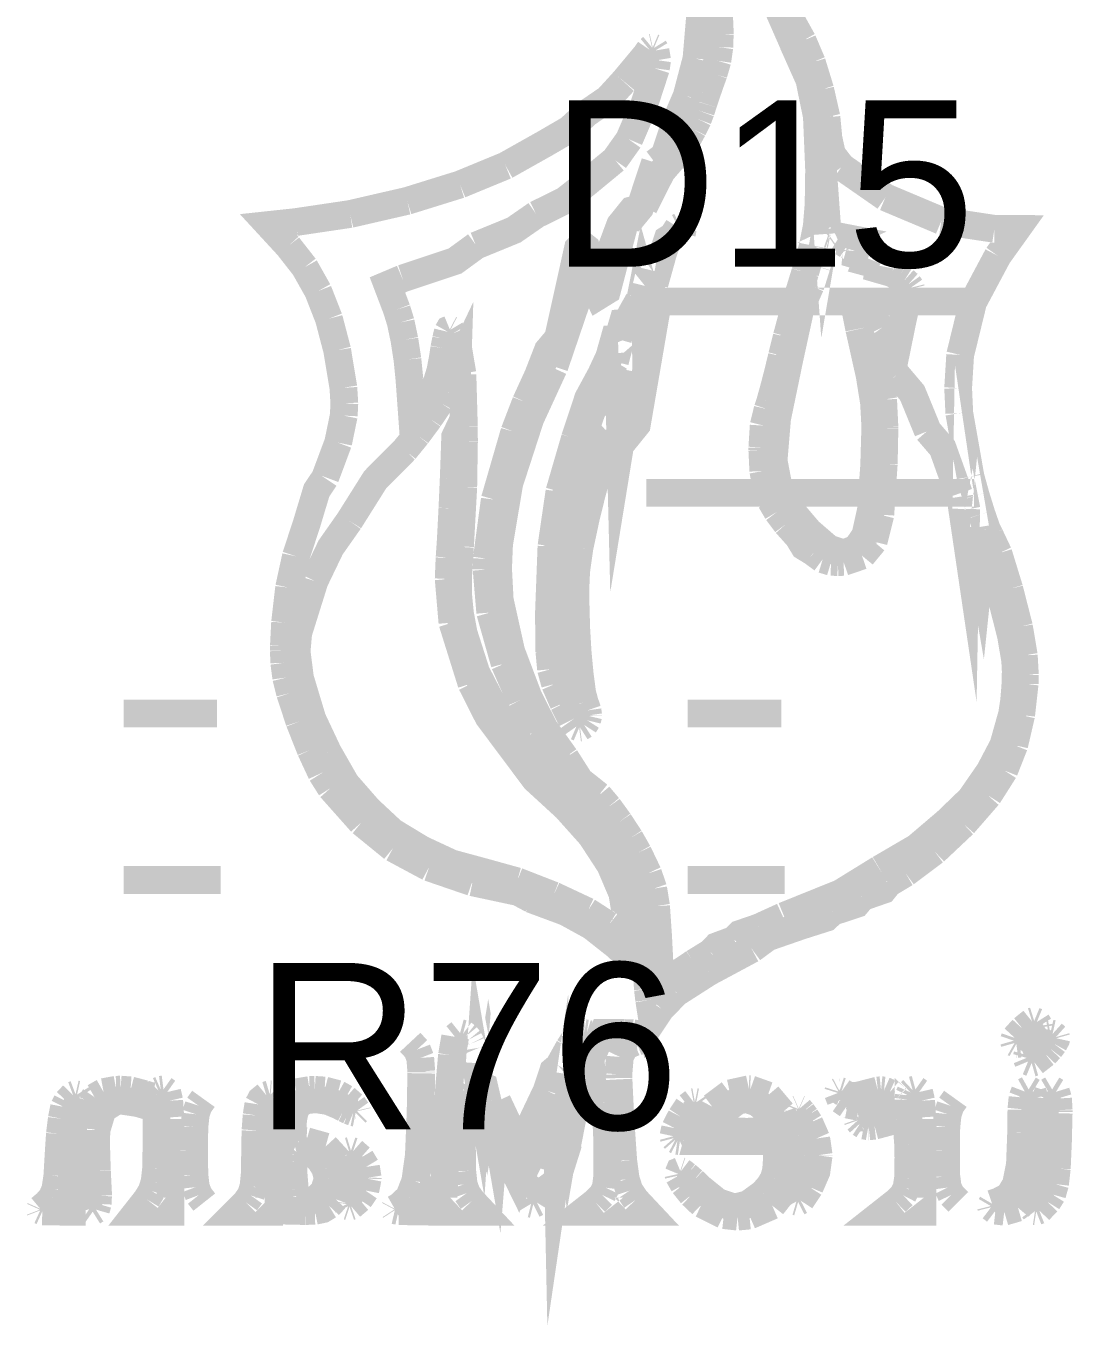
# Model space of a CAD drawing. Header units: centimetres. Extents: x -10.5 to 9.6, y -5.5 to 6.
# Drawn here: x -9.664 to -8.901, y 3.42 to 4.372 of the extents above; entities that cross this region are included whole.
import ezdxf

# ---------------------------------------------------------------- set-up
doc = ezdxf.new("R2010")
doc.units = ezdxf.units.CM
doc.layers.get('0').update_dxf_attribs({"linetype": 'CONTINUOUS'})

msp = doc.modelspace()

# ---------------------------------------------------------------- linework, layer by layer
at = {"const_width": 0.02032}
for points in [[(-9.102307, 4.35879), (-9.1154, 4.388587), (-9.128789, 4.402864)], [(-9.15623, 4.368422), (-9.157069, 4.38803)], [(-9.170581, 4.379275), (-9.173254, 4.347766)], [(-9.170551, 4.383694), (-9.170582, 4.379267)], [(-9.095514, 4.360862), (-9.107573, 4.382482)], [(-9.156194, 4.365375), (-9.156238, 4.368718)], [(-9.156194, 4.365375), (-9.156521, 4.356244)], [(-9.09055, 4.332241), (-9.102721, 4.359514)], [(-9.088702, 4.344865), (-9.095475, 4.360784)], [(-9.210455, 4.350315), (-9.226425, 4.331181)], [(-9.210425, 4.350362), (-9.207683, 4.354307)], [(-9.207653, 4.354347), (-9.205801, 4.355872)], [(-9.205802, 4.355872), (-9.205277, 4.355992)], [(-9.20441, 4.355626), (-9.205277, 4.355992)], [(-9.203286, 4.353784), (-9.204409, 4.355624)], [(-9.20212, 4.34667), (-9.203284, 4.353779)], [(-9.156523, 4.356207), (-9.157938, 4.346265)], [(-9.203006, 4.340445), (-9.211459, 4.314505)], [(-9.20212, 4.34667), (-9.202952, 4.340639)], [(-9.173263, 4.347716), (-9.180437, 4.32037)], [(-9.157939, 4.346263), (-9.160731, 4.336683)], [(-9.082586, 4.324917), (-9.088725, 4.344933)], [(-9.226608, 4.33101), (-9.238072, 4.318433), (-9.25347, 4.307906)], [(-9.165959, 4.321919), (-9.163079, 4.330212)], [(-9.163119, 4.330099), (-9.160661, 4.33687)], [(-9.085077, 4.305574), (-9.090555, 4.33226)], [(-9.180432, 4.320386), (-9.188661, 4.301278)], [(-9.168207, 4.315199), (-9.165952, 4.321938)], [(-9.078071, 4.304966), (-9.082585, 4.324912)], [(-9.211465, 4.314487), (-9.222511, 4.288652)], [(-9.170064, 4.309316), (-9.168265, 4.315022)], [(-9.253463, 4.307912), (-9.266411, 4.296012), (-9.284678, 4.285399)], [(-9.188435, 4.301738), (-9.196657, 4.276824), (-9.203698, 4.271587)], [(-9.172223, 4.303556), (-9.175808, 4.296205)], [(-9.170093, 4.309218), (-9.172223, 4.303552)], [(-9.083436, 4.266509), (-9.085069, 4.305472)], [(-9.080987, 4.208783), (-9.077777, 4.227654), (-9.077186, 4.219517)], [(-9.076602, 4.289713), (-9.078043, 4.304815)], [(-9.175807, 4.296205), (-9.180164, 4.288409)], [(-9.284602, 4.285449), (-9.313049, 4.269452)], [(-9.222575, 4.288523), (-9.233161, 4.273627)], [(-9.180145, 4.288441), (-9.18445, 4.281747)], [(-9.076603, 4.28965), (-9.073988, 4.27777), (-9.066903, 4.268562)], [(-9.233035, 4.273755), (-9.256004, 4.254821)], [(-9.211823, 4.239223), (-9.19875, 4.265147), (-9.184722, 4.281356)], [(-9.313134, 4.269412), (-9.346496, 4.255661)], [(-9.203655, 4.271669), (-9.214598, 4.23849), (-9.219552, 4.232476), (-9.224201, 4.23343)], [(-9.083437, 4.266509), (-9.083816, 4.240974)], [(-9.06698, 4.268629), (-9.034818, 4.246276)], [(-9.346485, 4.255665), (-9.38514, 4.243662)], [(-9.255875, 4.254906), (-9.269659, 4.243943), (-9.290564, 4.233649)], [(-9.034835, 4.246285), (-8.993848, 4.229056)], [(-9.385122, 4.243667), (-9.426949, 4.234049)], [(-9.246912, 4.178461), (-9.229171, 4.226075), (-9.220575, 4.236739), (-9.212081, 4.23879)], [(-9.08381, 4.241165), (-9.085128, 4.225126)], [(-9.472314, 4.210528), (-9.486581, 4.226006), (-9.466598, 4.228151)], [(-9.426884, 4.234061), (-9.466837, 4.228126)], [(-9.290513, 4.233677), (-9.306944, 4.222276), (-9.334764, 4.210886)], [(-9.224324, 4.23321), (-9.238831, 4.177978), (-9.245115, 4.174092), (-9.25081, 4.185916)], [(-9.085129, 4.22512), (-9.088054, 4.210415)], [(-8.993872, 4.229063), (-8.955035, 4.22319)], [(-9.198652, 4.202663), (-9.194406, 4.215561), (-9.190753, 4.217901)], [(-9.191008, 4.217423), (-9.18668, 4.224242)], [(-9.186676, 4.22425), (-9.185024, 4.225079)], [(-9.184561, 4.225026), (-9.185024, 4.225079)], [(-9.183268, 4.2234), (-9.184561, 4.225025)], [(-9.183268, 4.2234), (-9.183963, 4.219376)], [(-9.069883, 4.215632), (-9.066603, 4.217168), (-9.075176, 4.218825)], [(-9.077442, 4.218802), (-9.076657, 4.219355)], [(-9.076551, 4.219348), (-9.076657, 4.219355)], [(-9.075363, 4.218937), (-9.076551, 4.219348)], [(-8.955015, 4.22319), (-8.938474, 4.223106), (-8.952557, 4.203439)], [(-9.460226, 4.195102), (-9.47236, 4.210577)], [(-9.334551, 4.210986), (-9.350134, 4.199629), (-9.388564, 4.186825)], [(-9.274517, 4.143723), (-9.260087, 4.20869), (-9.257017, 4.211691), (-9.254152, 4.209416), (-9.249014, 4.189077)], [(-9.217112, 4.157948), (-9.212417, 4.181721), (-9.209697, 4.171952)], [(-9.088109, 4.210206), (-9.093589, 4.191404)], [(-9.085323, 4.195885), (-9.081144, 4.208339)], [(-9.062793, 4.211229), (-9.069752, 4.215553)], [(-9.055054, 4.206253), (-9.054199, 4.208832), (-9.062655, 4.211143)], [(-9.05575, 4.206706), (-9.056049, 4.203964), (-9.0476, 4.201474)], [(-9.198309, 4.203344), (-9.201483, 4.191995), (-9.203907, 4.192427)], [(-9.047684, 4.201527), (-9.048771, 4.198788), (-9.03907, 4.196154)], [(-8.970635, 4.169516), (-8.952566, 4.203427)], [(-9.450404, 4.17764), (-9.460219, 4.195094)], [(-9.203994, 4.192262), (-9.207448, 4.177836), (-9.209874, 4.181155)], [(-9.097927, 4.17727), (-9.093674, 4.19114)], [(-9.08985, 4.181389), (-9.085267, 4.196057)], [(-9.039012, 4.196118), (-9.039539, 4.193445), (-9.030092, 4.190716)], [(-9.030464, 4.190939), (-9.024968, 4.187798)], [(-9.021054, 4.185313), (-9.025091, 4.187865)], [(-9.442502, 4.157422), (-9.450406, 4.177643)], [(-9.388693, 4.186772), (-9.399619, 4.182158), (-9.392763, 4.164115)], [(-9.277365, 4.122375), (-9.261331, 4.169437), (-9.253957, 4.178632), (-9.24695, 4.178393)], [(-9.209867, 4.181169), (-9.213104, 4.167765), (-9.215507, 4.170782)], [(-9.105968, 4.124219), (-9.097067, 4.164972), (-9.089771, 4.181651)], [(-9.102913, 4.159818), (-9.097853, 4.177523)], [(-9.017991, 4.182594), (-9.021047, 4.185308)], [(-9.016243, 4.180118), (-9.017989, 4.182593)], [(-9.01736, 4.175993), (-9.016309, 4.178352)], [(-9.016041, 4.179293), (-9.016307, 4.178355)], [(-9.016041, 4.179293), (-9.016246, 4.180123)], [(-9.215546, 4.170711), (-9.220315, 4.162281)], [(-9.201415, 4.170315), (-9.216956, 4.079801), (-9.218877, 4.077424), (-9.220013, 4.083148), (-9.219927, 4.118895)], [(-9.207795, 4.169686), (-9.210447, 4.160648)], [(-9.210355, 4.170718), (-9.209103, 4.171469)], [(-9.21, 4.17), (-8.97, 4.17)], [(-9.207735, 4.170101), (-9.209103, 4.171469)], [(-9.207735, 4.170101), (-9.207777, 4.169763)], [(-9.020863, 4.162598), (-9.01908, 4.169803)], [(-9.019081, 4.169801), (-9.017329, 4.176097)], [(-8.980095, 4.130862), (-8.970639, 4.169503)], [(-9.389876, 4.154733), (-9.39276, 4.164108)], [(-9.350199, 4.064753), (-9.34839, 4.121553), (-9.356597, 4.104341)], [(-9.216212, 4.144515), (-9.228925, 4.06633), (-9.229968, 4.108772)], [(-9.224799, 4.154138), (-9.220086, 4.162676)], [(-9.210485, 4.160537), (-9.216124, 4.144744)], [(-9.107079, 4.144379), (-9.102911, 4.159827)], [(-9.056905, 4.164562), (-9.054715, 4.166752)], [(-9.056905, 4.164562), (-9.056876, 4.164208)], [(-9.056854, 4.164067), (-9.054074, 4.150095)], [(-9.054684, 4.166752), (-9.054715, 4.166752)], [(-9.050187, 4.164557), (-9.054687, 4.166751)], [(-9.039006, 4.150148), (-9.043905, 4.159864), (-9.050069, 4.16441)], [(-9.022689, 4.154188), (-9.020851, 4.162655)], [(-9.436433, 4.134291), (-9.442497, 4.157408)], [(-9.387189, 4.141933), (-9.38987, 4.154711)], [(-9.355402, 4.147805), (-9.354473, 4.149438), (-9.353977, 4.149643)], [(-9.353402, 4.149343), (-9.353977, 4.149643)], [(-9.351709, 4.14651), (-9.353401, 4.149343)], [(-9.232977, 4.126015), (-9.228184, 4.144531), (-9.226369, 4.146108), (-9.224929, 4.142591)], [(-9.230765, 4.142476), (-9.227385, 4.154101), (-9.224733, 4.154265)], [(-9.224753, 4.142948), (-9.220594, 4.155748), (-9.217067, 4.158033)], [(-9.046367, 4.115626), (-9.054028, 4.149897)], [(-9.038785, 4.149851), (-9.026836, 4.133856), (-9.022655, 4.154352)], [(-9.384962, 4.12754), (-9.387192, 4.141946)], [(-9.357993, 4.135715), (-9.356698, 4.142342)], [(-9.356697, 4.142345), (-9.355402, 4.147802)], [(-9.349818, 4.142146), (-9.351713, 4.146517)], [(-9.347953, 4.136508), (-9.349824, 4.142167)], [(-9.289287, 4.115846), (-9.282132, 4.134231), (-9.275304, 4.142311)], [(-9.237128, 4.129487), (-9.233477, 4.142406), (-9.230753, 4.142499)], [(-9.110567, 4.130305), (-9.107191, 4.14395)], [(-9.044578, 4.138783), (-9.042906, 4.140455)], [(-9.041543, 4.139752), (-9.042906, 4.140455)], [(-9.026336, 4.116152), (-9.041571, 4.139791)], [(-9.431888, 4.106822), (-9.43644, 4.134318)], [(-9.359169, 4.128021), (-9.357986, 4.135753)], [(-9.344714, 4.117254), (-9.347954, 4.136511)], [(-9.044578, 4.138783), (-9.044517, 4.138336)], [(-9.039345, 4.116869), (-9.044527, 4.138371)], [(-8.98158, 4.106594), (-8.980097, 4.130847)], [(-9.383504, 4.112941), (-9.384961, 4.127536)], [(-9.359149, 4.12817), (-9.36089, 4.119127)], [(-9.294978, 4.084242), (-9.277944, 4.121276)], [(-9.254403, 4.076864), (-9.24354, 4.107937), (-9.233009, 4.125951)], [(-9.24311, 4.116633), (-9.237153, 4.129436)], [(-9.114211, 4.084258), (-9.105813, 4.124812)], [(-9.110691, 4.129775), (-9.113401, 4.118531)], [(-9.38352, 4.113158), (-9.381134, 4.080244), (-9.371449, 4.094569)], [(-9.36089, 4.119128), (-9.363629, 4.110225)], [(-9.343614, 4.078392), (-9.344675, 4.116377)], [(-9.298272, 4.096245), (-9.289171, 4.116076)], [(-9.26231, 4.069707), (-9.252587, 4.099105), (-9.243139, 4.116566)], [(-9.219902, 4.118964), (-9.231944, 4.05447), (-9.233652, 4.051832), (-9.23484, 4.054586), (-9.235654, 4.076268)], [(-9.113409, 4.118499), (-9.11665, 4.106011)], [(-9.0432, 4.095819), (-9.046387, 4.115719)], [(-9.036536, 4.098178), (-9.039349, 4.116886)], [(-9.003765, 4.075174), (-9.015176, 4.102991), (-9.026379, 4.116223)], [(-8.979951, 4.027084), (-8.976001, 4.000297), (-8.975681, 4.018093)], [(-9.431197, 4.09539), (-9.431885, 4.106803)], [(-9.367227, 4.101829), (-9.371474, 4.094533)], [(-9.36363, 4.110223), (-9.367229, 4.101824)], [(-9.356601, 4.104332), (-9.361225, 4.096009)], [(-9.237423, 4.088523), (-9.229658, 4.109573)], [(-9.116636, 4.10606), (-9.119197, 4.096859)], [(-8.98158, 4.106594), (-8.980729, 4.088212)], [(-9.431197, 4.09539), (-9.431619, 4.08645)], [(-9.361149, 4.096126), (-9.368975, 4.08448)], [(-9.306643, 4.074494), (-9.298265, 4.096261)], [(-9.245689, 4.064102), (-9.240641, 4.086466), (-9.238808, 4.090018), (-9.237439, 4.088475)], [(-9.119265, 4.096624), (-9.121103, 4.091097)], [(-9.042291, 4.079009), (-9.043203, 4.095844)], [(-9.035544, 4.077916), (-9.036535, 4.098178)], [(-9.431618, 4.08645), (-9.435702, 4.066645)], [(-9.368985, 4.084466), (-9.377924, 4.072364)], [(-9.310399, 4.036785), (-9.294983, 4.084229)], [(-9.124011, 4.079187), (-9.121116, 4.091064)], [(-9.116729, 4.053994), (-9.114216, 4.084231)], [(-8.980736, 4.088286), (-8.972525, 4.041716)], [(-9.343555, 4.067302), (-9.343613, 4.078381)], [(-9.321004, 4.024895), (-9.306634, 4.074517)], [(-9.267415, 4.036249), (-9.254463, 4.076712)], [(-9.240432, 4.062473), (-9.23645, 4.074139)], [(-9.125032, 4.06302), (-9.124019, 4.079119)], [(-9.042301, 4.077177), (-9.043093, 4.049684)], [(-9.042291, 4.079009), (-9.0423, 4.077377)], [(-9.035544, 4.07706), (-9.036068, 4.050967)], [(-9.035544, 4.07706), (-9.035545, 4.078195)], [(-8.981009, 4.029324), (-8.992992, 4.062747), (-9.003888, 4.075413)], [(-9.435725, 4.066575), (-9.44514, 4.041392)], [(-9.377912, 4.072381), (-9.386972, 4.061253)], [(-9.35016, 4.065993), (-9.351073, 4.040474)], [(-9.343555, 4.067302), (-9.344077, 4.034069)], [(-9.273654, 4.030749), (-9.262253, 4.069864)], [(-9.253239, 4.040158), (-9.248588, 4.061988), (-9.24569, 4.0641)], [(-9.427522, 4.009423), (-9.408587, 4.039487), (-9.386792, 4.061461)], [(-9.24507, 4.046934), (-9.240558, 4.062068)], [(-9.12504, 4.061339), (-9.125031, 4.063024)], [(-9.12504, 4.061339), (-9.124299, 4.045917)], [(-9.116732, 4.053296), (-9.116728, 4.05397)], [(-9.250015, 4.028917), (-9.245056, 4.046981)], [(-9.1243, 4.045917), (-9.121694, 4.031645)], [(-9.116732, 4.053296), (-9.112857, 4.032981)], [(-9.043094, 4.049672), (-9.045512, 4.016749)], [(-9.036068, 4.050973), (-9.038591, 4.01397)], [(-8.969055, 4.00432), (-8.965214, 3.982099), (-8.963981, 3.99394)], [(-9.458592, 4.008052), (-9.451476, 4.031663), (-9.445417, 4.040743)], [(-9.351075, 4.040432), (-9.352029, 4.018594)], [(-9.317843, 3.992481), (-9.310372, 4.03689)], [(-9.274239, 3.996345), (-9.267423, 4.036219)], [(-9.258992, 4.019773), (-9.253297, 4.039967)], [(-8.975458, 4.017623), (-8.97097, 3.994581), (-8.969069, 4.004348)], [(-8.972541, 4.041779), (-8.968708, 4.027956)], [(-9.344078, 4.033993), (-9.346458, 3.990753)], [(-9.279493, 3.990717), (-9.273653, 4.030749)], [(-9.254179, 4.012091), (-9.250023, 4.028885)], [(-9.21, 4.03), (-8.97, 4.03)], [(-9.121693, 4.031641), (-9.118847, 4.024267)], [(-9.112853, 4.032971), (-9.104344, 4.017494)], [(-8.968685, 4.02788), (-8.964485, 4.014394)], [(-9.352037, 4.018437), (-9.35329, 3.99411)], [(-9.326802, 3.981718), (-9.321001, 4.024909)], [(-9.265358, 3.993969), (-9.259047, 4.019563)], [(-9.118847, 4.024268), (-9.114024, 4.016064)], [(-9.11402, 4.016056), (-9.107452, 4.007293)], [(-9.104342, 4.017491), (-9.090826, 4.001637), (-9.076357, 3.989148)], [(-9.045474, 4.017123), (-9.04951, 3.99892)], [(-9.466628, 3.983497), (-9.458491, 4.008318)], [(-9.453007, 3.965461), (-9.441234, 3.989922), (-9.42753, 4.009411)], [(-9.258964, 3.98968), (-9.25418, 4.012088)], [(-9.107475, 4.007321), (-9.098923, 3.997773)], [(-9.038602, 4.013856), (-9.043474, 3.99424)], [(-8.964486, 4.014398), (-8.96072, 4.003555)], [(-9.098775, 3.997618), (-9.094494, 3.990592), (-9.087512, 3.986316)], [(-9.049526, 3.998877), (-9.056034, 3.989192)], [(-8.960732, 4.003584), (-8.958273, 3.998589)], [(-8.95207, 3.985475), (-8.958312, 3.99865)], [(-9.353209, 3.995556), (-9.354111, 3.982491)], [(-9.347779, 3.969591), (-9.34649, 3.990367)], [(-9.318579, 3.974494), (-9.317839, 3.992518)], [(-9.281347, 3.941298), (-9.27949, 3.99076)], [(-9.276432, 3.950618), (-9.274232, 3.996424)], [(-9.268208, 3.977392), (-9.265475, 3.993464)], [(-9.26136, 3.972745), (-9.259026, 3.989353)], [(-9.076312, 3.989115), (-9.065581, 3.985576)], [(-9.056031, 3.989193), (-9.065581, 3.985575)], [(-9.043469, 3.994254), (-9.052014, 3.983907)], [(-8.96464, 3.99528), (-8.962628, 3.991415)], [(-8.957341, 3.978898), (-8.962572, 3.991313)], [(-9.471654, 3.960457), (-9.466642, 3.983442)], [(-9.354764, 3.96686), (-9.354133, 3.982231)], [(-9.326968, 3.973799), (-9.326802, 3.981713)], [(-9.08725, 3.986064), (-9.080791, 3.981284)], [(-9.080791, 3.981283), (-9.074615, 3.979407)], [(-9.074649, 3.97941), (-9.069666, 3.979197)], [(-9.065495, 3.979346), (-9.069666, 3.979197)], [(-9.052016, 3.983905), (-9.06548, 3.979347)], [(-8.949777, 3.952599), (-8.957393, 3.97907)], [(-8.944092, 3.959448), (-8.952118, 3.985618)], [(-9.347947, 3.962063), (-9.347774, 3.969687)], [(-9.326968, 3.973799), (-9.324322, 3.942283)], [(-9.318579, 3.974494), (-9.317374, 3.951501)], [(-9.268917, 3.964277), (-9.268206, 3.977396)], [(-9.262018, 3.957704), (-9.261362, 3.97274)], [(-9.474604, 3.934931), (-9.471644, 3.960515)], [(-9.464963, 3.927331), (-9.453029, 3.965413)], [(-9.354764, 3.96686), (-9.352027, 3.93493)], [(-9.347947, 3.962063), (-9.347787, 3.954732)], [(-9.268917, 3.964277), (-9.26889, 3.961733)], [(-9.268881, 3.961266), (-9.267936, 3.936665)], [(-8.936986, 3.931673), (-8.94409, 3.959439)], [(-9.347788, 3.954764), (-9.34651, 3.941612)], [(-9.317376, 3.951517), (-9.308999, 3.913884)], [(-9.276432, 3.950618), (-9.276431, 3.949784)], [(-9.276432, 3.949887), (-9.275235, 3.927786)], [(-9.262018, 3.957704), (-9.262009, 3.955897)], [(-9.262012, 3.956262), (-9.261354, 3.931121)], [(-8.942881, 3.925345), (-8.949764, 3.952548)], [(-9.3465, 3.941547), (-9.343774, 3.926977)], [(-9.324323, 3.942289), (-9.313768, 3.90499)], [(-9.281347, 3.941717), (-9.281027, 3.913553)], [(-9.475465, 3.917946), (-9.474604, 3.934944)], [(-9.352026, 3.934927), (-9.33805, 3.890332)], [(-9.267937, 3.936674), (-9.266882, 3.920985)], [(-9.261345, 3.930909), (-9.260321, 3.913425)], [(-8.933475, 3.910864), (-8.937019, 3.931817)], [(-9.46616, 3.913774), (-9.46496, 3.92735)], [(-9.343767, 3.926948), (-9.334661, 3.898501)], [(-9.275235, 3.927804), (-9.271711, 3.904362)], [(-9.266882, 3.921001), (-9.265499, 3.905951)], [(-8.939804, 3.907247), (-8.942823, 3.925097)], [(-9.475518, 3.914329), (-9.475463, 3.918003)], [(-9.475518, 3.914329), (-9.475201, 3.905473)], [(-9.46616, 3.913774), (-9.46366, 3.89426)], [(-9.308884, 3.913554), (-9.296412, 3.880632)], [(-9.28104, 3.914133), (-9.279803, 3.900791)], [(-9.260318, 3.913386), (-9.258781, 3.89712)], [(-9.475203, 3.905499), (-9.473758, 3.894668)], [(-9.313743, 3.904929), (-9.302053, 3.878361)], [(-9.27172, 3.904407), (-9.266882, 3.883197)], [(-9.265499, 3.90594), (-9.263965, 3.892884)], [(-8.939382, 3.899146), (-8.93981, 3.907305)], [(-8.932702, 3.896825), (-8.933475, 3.91087)], [(-9.473753, 3.894646), (-9.470953, 3.88329)], [(-9.46366, 3.894258), (-9.454661, 3.864369), (-9.443281, 3.840184)], [(-9.334663, 3.898504), (-9.320397, 3.870923)], [(-9.279806, 3.900813), (-9.276879, 3.890074)], [(-9.26396, 3.892848), (-9.262605, 3.886303)], [(-9.258779, 3.897106), (-9.256965, 3.883325)], [(-8.939382, 3.899104), (-8.939702, 3.888319)], [(-8.939382, 3.89901), (-8.939382, 3.899146)], [(-8.932702, 3.896825), (-8.932877, 3.890126)], [(-9.470973, 3.883355), (-9.464127, 3.862595)], [(-9.338055, 3.890341), (-9.325686, 3.865905), (-9.310807, 3.84605)], [(-9.27685, 3.889999), (-9.270719, 3.875932)], [(-9.266936, 3.883399), (-9.262183, 3.876977)], [(-9.261575, 3.88216), (-9.262603, 3.886298)], [(-9.256948, 3.883212), (-9.255148, 3.876542)], [(-8.939701, 3.888318), (-8.940626, 3.877424)], [(-8.932881, 3.890078), (-8.935423, 3.867238)], [(-9.302076, 3.87841), (-9.290162, 3.856098)], [(-9.296363, 3.880514), (-9.284683, 3.857441)], [(-9.270612, 3.875712), (-9.264605, 3.863716)], [(-9.262186, 3.876978), (-9.261911, 3.8769)], [(-9.261413, 3.877262), (-9.261911, 3.8769)], [(-9.261178, 3.879029), (-9.261579, 3.882176)], [(-9.261173, 3.878794), (-9.261415, 3.87726)], [(-9.261173, 3.878794), (-9.261178, 3.87902)], [(-9.253102, 3.870661), (-9.255163, 3.87658)], [(-8.940628, 3.877405), (-8.942076, 3.867881)], [(-9.59294, 3.86842), (-9.52436, 3.86842)], [(-9.320415, 3.870952), (-9.300459, 3.843334)], [(-9.26447, 3.863457), (-9.261198, 3.858853)], [(-9.252553, 3.866646), (-9.253332, 3.86339)], [(-9.25255, 3.866935), (-9.253091, 3.870624)], [(-9.25255, 3.866935), (-9.252553, 3.866644)], [(-9.1797, 3.86842), (-9.11112, 3.86842)], [(-8.942077, 3.867881), (-8.948475, 3.845168), (-8.958488, 3.826112)], [(-8.935422, 3.86724), (-8.940513, 3.845272)], [(-9.464128, 3.862593), (-9.455878, 3.841756)], [(-9.290163, 3.856098), (-9.276355, 3.835117)], [(-9.28468, 3.857436), (-9.269509, 3.836245)], [(-9.261201, 3.858854), (-9.25919, 3.85799)], [(-9.258487, 3.858081), (-9.25919, 3.85799)], [(-9.255525, 3.859969), (-9.258486, 3.858082)], [(-9.253329, 3.863394), (-9.255525, 3.859967)], [(-9.310833, 3.846082), (-9.291546, 3.820257), (-9.268748, 3.799342)], [(-8.940531, 3.845212), (-8.947839, 3.82666)], [(-9.455891, 3.84179), (-9.44798, 3.824786)], [(-9.443277, 3.840177), (-9.430067, 3.817081), (-9.413538, 3.798175)], [(-9.300527, 3.843414), (-9.288658, 3.827617), (-9.274339, 3.815133)], [(-9.276338, 3.835096), (-9.25888, 3.81267)], [(-9.269293, 3.835987), (-9.258659, 3.819292), (-9.244946, 3.808371)], [(-8.958499, 3.826094), (-8.972573, 3.805764), (-8.989857, 3.789118)], [(-8.94784, 3.826659), (-8.959517, 3.808258)], [(-9.447889, 3.824603), (-9.441129, 3.813888)], [(-9.441138, 3.813901), (-9.418671, 3.78864)], [(-9.248153, 3.787143), (-9.25997, 3.802916), (-9.274426, 3.815219)], [(-9.249657, 3.800899), (-9.259267, 3.813134)], [(-9.237793, 3.799901), (-9.244858, 3.808275)], [(-8.959582, 3.808176), (-8.977639, 3.787441)], [(-9.413546, 3.798185), (-9.395992, 3.781813), (-9.37449, 3.768807)], [(-9.250455, 3.778913), (-9.268798, 3.799392)], [(-9.239939, 3.787254), (-9.249577, 3.800791)], [(-9.229896, 3.789034), (-9.237757, 3.799855)], [(-9.418661, 3.78863), (-9.395543, 3.76981)], [(-9.222034, 3.776998), (-9.229899, 3.78904)], [(-8.989888, 3.78909), (-9.011934, 3.770318), (-9.039004, 3.754507)], [(-8.977642, 3.787437), (-8.998859, 3.767443)], [(-9.236454, 3.757469), (-9.250475, 3.778937)], [(-9.231963, 3.763581), (-9.248175, 3.78717)], [(-9.230764, 3.773286), (-9.239932, 3.787244)], [(-9.395543, 3.769809), (-9.369226, 3.755698)], [(-9.374475, 3.768798), (-9.352634, 3.758652), (-9.326444, 3.751553)], [(-9.223955, 3.761504), (-9.230692, 3.773173)], [(-9.216026, 3.766416), (-9.222068, 3.777053)], [(-9.22266, 3.739727), (-9.231954, 3.763566)], [(-9.21631, 3.746043), (-9.223896, 3.761393)], [(-9.20875, 3.751298), (-9.216017, 3.766398)], [(-8.998846, 3.767455), (-9.020161, 3.75148)], [(-9.369165, 3.755672), (-9.337653, 3.744883)], [(-9.30462, 3.74549), (-9.326613, 3.751589)], [(-9.227569, 3.736684), (-9.236464, 3.757488)], [(-9.204928, 3.740064), (-9.208713, 3.751217)], [(-9.039163, 3.75442), (-9.067592, 3.736891), (-9.109205, 3.720106)], [(-9.02016, 3.751481), (-9.032813, 3.743908)], [(-9.59294, 3.7465), (-9.52182, 3.7465)], [(-9.293689, 3.732283), (-9.303787, 3.737635), (-9.33729, 3.744786)], [(-9.278049, 3.735156), (-9.304639, 3.745496)], [(-9.21837, 3.71186), (-9.222657, 3.739716)], [(-9.212729, 3.735734), (-9.216305, 3.746033)], [(-9.20285, 3.727302), (-9.20493, 3.740078)], [(-9.1797, 3.7465), (-9.10858, 3.7465)], [(-9.032519, 3.744069), (-9.036353, 3.739256), (-9.051857, 3.733873)], [(-9.268908, 3.723051), (-9.294666, 3.732579)], [(-9.253051, 3.723446), (-9.278049, 3.735156)], [(-9.22458, 3.717751), (-9.227555, 3.736642)], [(-9.211113, 3.724517), (-9.21273, 3.735739)], [(-9.051839, 3.733882), (-9.056019, 3.728938), (-9.073699, 3.723126)], [(-9.250009, 3.712658), (-9.268947, 3.72307)], [(-9.237628, 3.713457), (-9.253131, 3.723486)], [(-9.210554, 3.705587), (-9.211121, 3.724665)], [(-9.201353, 3.705354), (-9.202846, 3.727248)], [(-9.07365, 3.723149), (-9.078236, 3.718826), (-9.094469, 3.713661)], [(-9.232358, 3.698744), (-9.249991, 3.712645)], [(-9.237645, 3.713471), (-9.224577, 3.70297), (-9.22458, 3.717762)], [(-9.218373, 3.7119), (-9.216729, 3.68436), (-9.232308, 3.698699)], [(-9.145524, 3.702765), (-9.141465, 3.706968), (-9.127603, 3.711739)], [(-9.132658, 3.695955), (-9.121066, 3.704514), (-9.093751, 3.713974)], [(-9.127475, 3.711801), (-9.110018, 3.719757)], [(-9.210549, 3.705032), (-9.210287, 3.692499)], [(-9.201365, 3.705591), (-9.199516, 3.669366), (-9.17504, 3.685847)], [(-9.162672, 3.693475), (-9.158422, 3.697958), (-9.145543, 3.702756)], [(-9.210288, 3.692538), (-9.209642, 3.678298)], [(-9.175159, 3.685767), (-9.162766, 3.693421)], [(-9.164229, 3.679032), (-9.132767, 3.695902)], [(-9.336857, 3.622962), (-9.332862, 3.599663), (-9.331996, 3.612221)], [(-9.209643, 3.678338), (-9.20883, 3.66655)], [(-9.187851, 3.663928), (-9.16427, 3.679009)], [(-9.208833, 3.666574), (-9.2079, 3.658636)], [(-9.19926, 3.652332), (-9.187957, 3.663854)], [(-9.199259, 3.652333), (-9.205473, 3.643051), (-9.207885, 3.658542)], [(-9.331984, 3.612194), (-9.327303, 3.587857), (-9.325581, 3.598274), (-9.320434, 3.568411), (-9.319115, 3.584441)], [(-9.265653, 3.604056), (-9.27487, 3.541432), (-9.275743, 3.582996)], [(-9.258834, 3.618464), (-9.265003, 3.58272), (-9.266697, 3.601868)], [(-8.940057, 3.630885), (-8.934181, 3.637332)], [(-8.93418, 3.637333), (-8.927398, 3.642825)], [(-8.927402, 3.642821), (-8.925872, 3.643298)], [(-8.923966, 3.642509), (-8.925872, 3.643298)], [(-8.921889, 3.638319), (-8.922249, 3.636728), (-8.924674, 3.633652)], [(-8.922101, 3.63955), (-8.923967, 3.642508)], [(-8.921889, 3.638319), (-8.922101, 3.639552)], [(-9.377945, 3.622302), (-9.382946, 3.627665)], [(-9.352362, 3.618044), (-9.350026, 3.631635)], [(-9.350051, 3.63153), (-9.346406, 3.634445)], [(-9.344287, 3.633881), (-9.346406, 3.634445)], [(-9.342006, 3.632165), (-9.34429, 3.633883)], [(-9.339941, 3.62967), (-9.342004, 3.632163)], [(-9.338404, 3.626705), (-9.339942, 3.629672)], [(-9.338389, 3.626664), (-9.336415, 3.621979)], [(-9.269452, 3.577175), (-9.242035, 3.634445), (-9.226218, 3.634445)], [(-9.268024, 3.552081), (-9.254692, 3.620683), (-9.252591, 3.622547), (-9.250977, 3.618307), (-9.249202, 3.591542)], [(-9.266621, 3.623703), (-9.260805, 3.632676)], [(-9.260754, 3.632749), (-9.25751, 3.634445)], [(-9.255439, 3.634356), (-9.25751, 3.634445)], [(-9.253692, 3.634085), (-9.255441, 3.634357)], [(-9.252435, 3.633695), (-9.253695, 3.634084)], [(-9.252117, 3.633224), (-9.252439, 3.633698)], [(-9.252117, 3.633224), (-9.252325, 3.632292)], [(-9.219708, 3.634223), (-9.226218, 3.634445)], [(-9.225769, 3.624592), (-9.219195, 3.62756)], [(-9.215267, 3.633515), (-9.219768, 3.634228)], [(-9.217306, 3.627814), (-9.219195, 3.62756)], [(-9.215366, 3.628571), (-9.217308, 3.627813)], [(-9.213683, 3.62968), (-9.215366, 3.62857)], [(-9.212823, 3.632407), (-9.215262, 3.633513)], [(-9.212527, 3.631003), (-9.21368, 3.629681)], [(-9.212373, 3.63155), (-9.212821, 3.632406)], [(-9.212373, 3.63155), (-9.212528, 3.631003)], [(-8.940779, 3.628828), (-8.940078, 3.630858)], [(-8.940779, 3.628828), (-8.940288, 3.627099)], [(-8.940289, 3.627099), (-8.939004, 3.626373)], [(-8.939, 3.626373), (-8.938901, 3.626372)], [(-8.93654, 3.62667), (-8.938901, 3.626372)], [(-8.933416, 3.627816), (-8.936536, 3.626671)], [(-8.930082, 3.629706), (-8.933408, 3.62782)], [(-8.93087, 3.618199), (-8.92485, 3.626086)], [(-8.924699, 3.633633), (-8.9301, 3.629694)], [(-8.924856, 3.626079), (-8.919235, 3.631584)], [(-8.919239, 3.631581), (-8.915363, 3.633909)], [(-8.915365, 3.63391), (-8.914058, 3.63414)], [(-8.911545, 3.626684), (-8.914299, 3.623029)], [(-8.912413, 3.633768), (-8.914058, 3.63414)], [(-8.909916, 3.631527), (-8.912413, 3.633767)], [(-8.909648, 3.63058), (-8.909812, 3.629829), (-8.911542, 3.62669)], [(-8.909648, 3.63058), (-8.909917, 3.631528)], [(-9.375573, 3.616154), (-9.377946, 3.622303)], [(-9.374834, 3.606291), (-9.375578, 3.616192)], [(-9.354476, 3.594066), (-9.352345, 3.618176)], [(-9.273985, 3.610445), (-9.266614, 3.623715)], [(-9.230449, 3.604156), (-9.229399, 3.616924)], [(-9.229394, 3.616961), (-9.225773, 3.624588)], [(-8.931427, 3.616242), (-8.930879, 3.618184)], [(-8.931427, 3.616242), (-8.930339, 3.613614)], [(-8.917926, 3.619214), (-8.925788, 3.613094)], [(-8.914292, 3.623036), (-8.917923, 3.619216)], [(-9.282954, 3.592228), (-9.278195, 3.606704), (-9.274146, 3.610127)], [(-8.930339, 3.613614), (-8.927736, 3.612536)], [(-8.925785, 3.613095), (-8.927736, 3.612536)], [(-9.374845, 3.604932), (-9.375328, 3.575768)], [(-9.374834, 3.606291), (-9.374838, 3.605598)], [(-9.321192, 3.562854), (-9.328722, 3.595104), (-9.33139, 3.596208), (-9.333347, 3.58734)], [(-9.230449, 3.604156), (-9.230401, 3.601428)], [(-9.230369, 3.600485), (-9.228908, 3.57008)], [(-9.63448, 3.584228), (-9.629887, 3.588959)], [(-9.629872, 3.588972), (-9.6281, 3.589642)], [(-9.626946, 3.589381), (-9.6281, 3.589642)], [(-9.625668, 3.587355), (-9.626947, 3.589381)], [(-9.617483, 3.582686), (-9.614157, 3.587445)], [(-9.614154, 3.587447), (-9.607549, 3.591199)], [(-9.607545, 3.591202), (-9.598291, 3.5929)], [(-9.598297, 3.592899), (-9.595144, 3.593001)], [(-9.587839, 3.592452), (-9.595144, 3.593001)], [(-9.577668, 3.589782), (-9.587839, 3.592451)], [(-9.577641, 3.589774), (-9.573817, 3.588517)], [(-9.573817, 3.588516), (-9.571087, 3.588142)], [(-9.569468, 3.588608), (-9.571087, 3.588141)], [(-9.568823, 3.589778), (-9.569469, 3.588609)], [(-9.568823, 3.589778), (-9.568426, 3.591058), (-9.567305, 3.592151)], [(-9.567304, 3.592151), (-9.565638, 3.592884)], [(-9.56564, 3.592883), (-9.56366, 3.593135)], [(-9.560943, 3.591218), (-9.56366, 3.593135)], [(-9.559457, 3.584825), (-9.560948, 3.591234)], [(-9.494199, 3.582185), (-9.4924, 3.585562), (-9.48834, 3.588845)], [(-9.488349, 3.588839), (-9.485848, 3.589577)], [(-9.485128, 3.58952), (-9.485848, 3.589577)], [(-9.483585, 3.587842), (-9.485128, 3.58952)], [(-9.483563, 3.587229), (-9.483585, 3.587838)], [(-9.476333, 3.582718), (-9.473017, 3.587445)], [(-9.473014, 3.587446), (-9.466472, 3.591028)], [(-9.466484, 3.591025), (-9.456575, 3.592692)], [(-9.45658, 3.592692), (-9.452855, 3.592816)], [(-9.445714, 3.59236), (-9.452855, 3.592816)], [(-9.436147, 3.589851), (-9.445708, 3.592359)], [(-9.430479, 3.586662), (-9.436155, 3.589854)], [(-9.357142, 3.543946), (-9.3544, 3.595408)], [(-9.34378, 3.586496), (-9.342966, 3.592436)], [(-9.342965, 3.592443), (-9.340921, 3.595864)], [(-9.340922, 3.595862), (-9.339775, 3.596275)], [(-9.338336, 3.595556), (-9.339775, 3.596275)], [(-9.333796, 3.588234), (-9.33834, 3.595563)], [(-9.319157, 3.584529), (-9.302959, 3.550104), (-9.282932, 3.592275)], [(-9.27973, 3.555274), (-9.273499, 3.578816), (-9.271127, 3.5813), (-9.269236, 3.577626)], [(-9.251104, 3.58759), (-9.246203, 3.595926)], [(-9.246195, 3.595936), (-9.244779, 3.59667)], [(-9.24339, 3.595973), (-9.244779, 3.59667)], [(-9.241128, 3.590775), (-9.243388, 3.595971)], [(-9.24019, 3.583749), (-9.241129, 3.590785)], [(-9.161719, 3.580486), (-9.148681, 3.59024)], [(-9.148678, 3.590241), (-9.134761, 3.593301)], [(-9.133777, 3.593286), (-9.134761, 3.593301)], [(-9.121051, 3.588727), (-9.133786, 3.593286)], [(-9.110489, 3.576227), (-9.121055, 3.58873)], [(-9.069667, 3.590536), (-9.069317, 3.591653)], [(-9.069666, 3.590536), (-9.067729, 3.585529)], [(-9.069317, 3.591652), (-9.068528, 3.592065)], [(-9.068464, 3.592063), (-9.068528, 3.592065)], [(-9.067057, 3.591609), (-9.068464, 3.592063)], [(-9.065154, 3.590234), (-9.06705, 3.591603)], [(-9.065157, 3.590237), (-9.062335, 3.588739)], [(-9.062339, 3.58874), (-9.058879, 3.588248)], [(-9.058771, 3.588248), (-9.058879, 3.588248)], [(-9.054137, 3.588768), (-9.058778, 3.588248)], [(-9.047877, 3.590413), (-9.054175, 3.58876)], [(-9.047982, 3.59038), (-9.040398, 3.592341)], [(-9.040403, 3.592341), (-9.038055, 3.592586)], [(-9.035863, 3.592373), (-9.038055, 3.592586)], [(-9.03191, 3.590637), (-9.035864, 3.592373)], [(-9.026626, 3.586241), (-9.03192, 3.590644)], [(-9.026617, 3.586233), (-9.018029, 3.578165), (-9.018029, 3.58565)], [(-9.01803, 3.58565), (-9.017662, 3.588627)], [(-9.017662, 3.588626), (-9.016576, 3.591027)], [(-9.016575, 3.591027), (-9.014909, 3.592578)], [(-9.014909, 3.592579), (-9.012866, 3.593136)], [(-9.010149, 3.591218), (-9.012866, 3.593135)], [(-9.008663, 3.584825), (-9.010154, 3.591234)], [(-8.934411, 3.587249), (-8.932754, 3.591577)], [(-8.932751, 3.591582), (-8.929942, 3.593136)], [(-8.927121, 3.591421), (-8.929942, 3.593136)], [(-8.925636, 3.586543), (-8.927124, 3.591425)], [(-8.917209, 3.586708), (-8.915571, 3.591463)], [(-8.915568, 3.59147), (-8.91273, 3.593135)], [(-8.909909, 3.591421), (-8.91273, 3.593136)], [(-8.908423, 3.586543), (-8.909911, 3.591425)], [(-9.638166, 3.571641), (-9.636456, 3.580277)], [(-9.636462, 3.580257), (-9.634484, 3.584225)], [(-9.628742, 3.575489), (-9.627433, 3.580857)], [(-9.625713, 3.586909), (-9.627427, 3.580873)], [(-9.625668, 3.587355), (-9.625709, 3.58693)], [(-9.619336, 3.575776), (-9.617487, 3.582677)], [(-9.612817, 3.563254), (-9.608206, 3.578621)], [(-9.608213, 3.578609), (-9.598421, 3.584728)], [(-9.598436, 3.584727), (-9.59446, 3.584914)], [(-9.58232, 3.583132), (-9.59446, 3.584914)], [(-9.568823, 3.550431), (-9.568823, 3.579089), (-9.582335, 3.583137)], [(-9.558675, 3.5727), (-9.559461, 3.584854)], [(-9.540042, 3.575016), (-9.537993, 3.581229)], [(-9.537992, 3.58123), (-9.534398, 3.58625)], [(-9.495453, 3.574087), (-9.494197, 3.582199)], [(-9.485581, 3.569561), (-9.484936, 3.580576)], [(-9.48494, 3.580505), (-9.484114, 3.584249)], [(-9.483563, 3.587229), (-9.484116, 3.584247)], [(-9.47819, 3.575851), (-9.476329, 3.582727)], [(-9.467783, 3.575849), (-9.466447, 3.579763)], [(-9.46645, 3.579755), (-9.464861, 3.582119)], [(-9.464861, 3.582119), (-9.459475, 3.585142)], [(-9.459464, 3.585144), (-9.452616, 3.585961)], [(-9.4516, 3.585943), (-9.452616, 3.585961)], [(-9.442825, 3.584562), (-9.451594, 3.585943)], [(-9.434541, 3.581072), (-9.442824, 3.584562)], [(-9.434622, 3.581118), (-9.431006, 3.579171)], [(-9.431014, 3.579174), (-9.427634, 3.577587)], [(-9.424867, 3.581706), (-9.430475, 3.586659)], [(-9.421953, 3.577604), (-9.424874, 3.581714)], [(-9.364335, 3.564743), (-9.363505, 3.584145)], [(-9.344441, 3.575996), (-9.343782, 3.586472)], [(-9.277639, 3.57906), (-9.303161, 3.526117), (-9.322013, 3.564529)], [(-9.239369, 3.572457), (-9.240178, 3.583612)], [(-9.184589, 3.573011), (-9.179452, 3.580684)], [(-9.179427, 3.580718), (-9.17537, 3.58378)], [(-9.173135, 3.578449), (-9.175614, 3.570538)], [(-9.175369, 3.583781), (-9.174401, 3.58396)], [(-9.173376, 3.583758), (-9.174401, 3.58396)], [(-9.172484, 3.582428), (-9.173376, 3.583758)], [(-9.172484, 3.582398), (-9.173066, 3.578681)], [(-9.172484, 3.582398), (-9.172484, 3.582428)], [(-9.169315, 3.566465), (-9.161718, 3.580486)], [(-9.156984, 3.570368), (-9.149458, 3.580284)], [(-9.149499, 3.580235), (-9.143218, 3.584815)], [(-9.14322, 3.584815), (-9.137415, 3.585991)], [(-9.135804, 3.585904), (-9.137415, 3.585991)], [(-9.128202, 3.583218), (-9.135804, 3.585903)], [(-9.121557, 3.577184), (-9.128196, 3.583214)], [(-9.099095, 3.577984), (-9.098738, 3.578892)], [(-9.099095, 3.577984), (-9.099087, 3.57784)], [(-9.098738, 3.578893), (-9.098359, 3.579058)], [(-9.097975, 3.578888), (-9.098359, 3.579058)], [(-9.095837, 3.576365), (-9.097997, 3.578911)], [(-9.067729, 3.585528), (-9.062507, 3.582019)], [(-9.062502, 3.582017), (-9.054143, 3.580384)], [(-9.054138, 3.580385), (-9.051632, 3.580341)], [(-9.043255, 3.580831), (-9.051632, 3.580341)], [(-9.041605, 3.581026), (-9.030302, 3.582324)], [(-9.030136, 3.581171), (-9.037292, 3.577635)], [(-9.031614, 3.582175), (-9.0313, 3.582193)], [(-9.030066, 3.581908), (-9.0313, 3.582193)], [(-9.029846, 3.581558), (-9.030065, 3.581909)], [(-9.029846, 3.581558), (-9.03006, 3.58121)], [(-9.007881, 3.5727), (-9.008667, 3.584854)], [(-8.989241, 3.57506), (-8.987203, 3.581223)], [(-8.987202, 3.581226), (-8.983605, 3.58625)], [(-8.935461, 3.561413), (-8.935255, 3.578251)], [(-8.935245, 3.578685), (-8.934415, 3.587223)], [(-8.925144, 3.577924), (-8.925631, 3.586497)], [(-8.925144, 3.577924), (-8.925153, 3.576734)], [(-8.918024, 3.577326), (-8.917215, 3.586666)], [(-8.907932, 3.577924), (-8.908419, 3.586497)], [(-8.907932, 3.577924), (-8.907941, 3.576734)], [(-9.639538, 3.560555), (-9.638167, 3.57164)], [(-9.629786, 3.564775), (-9.628764, 3.575285)], [(-9.620244, 3.564379), (-9.619337, 3.575768)], [(-9.558496, 3.548382), (-9.558658, 3.571535)], [(-9.541031, 3.565621), (-9.540047, 3.574989)], [(-9.496276, 3.563144), (-9.495454, 3.574074)], [(-9.486048, 3.55618), (-9.485582, 3.569528)], [(-9.479099, 3.564675), (-9.478188, 3.575864)], [(-9.468992, 3.566628), (-9.468687, 3.571284)], [(-9.468687, 3.571284), (-9.467784, 3.575845)], [(-9.427631, 3.577587), (-9.424621, 3.576377)], [(-9.424627, 3.576378), (-9.422956, 3.576044)], [(-9.422957, 3.576045), (-9.422914, 3.576044)], [(-9.421838, 3.57712), (-9.422914, 3.576044)], [(-9.421838, 3.57712), (-9.421956, 3.57761)], [(-9.375311, 3.576522), (-9.376615, 3.544762)], [(-9.344907, 3.563556), (-9.344439, 3.57601)], [(-9.238785, 3.559848), (-9.239367, 3.572423)], [(-9.228937, 3.570521), (-9.22691, 3.541165)], [(-9.188927, 3.564644), (-9.184589, 3.573012)], [(-9.175644, 3.57045), (-9.177911, 3.564619)], [(-9.157712, 3.567977), (-9.156991, 3.570358)], [(-9.118802, 3.573463), (-9.121562, 3.577193)], [(-9.116497, 3.569871), (-9.118807, 3.57347)], [(-9.114818, 3.566804), (-9.116498, 3.569873)], [(-9.104219, 3.558819), (-9.110482, 3.576215)], [(-9.099084, 3.577803), (-9.098496, 3.572914)], [(-9.098493, 3.572891), (-9.097552, 3.566808)], [(-9.093321, 3.572933), (-9.095837, 3.576364)], [(-9.090551, 3.568619), (-9.093334, 3.572953)], [(-9.085517, 3.557188), (-9.090533, 3.568588)], [(-9.055384, 3.571352), (-9.055351, 3.571653)], [(-9.055384, 3.571352), (-9.055079, 3.570491)], [(-9.055352, 3.571653), (-9.0546, 3.57238)], [(-9.05508, 3.570492), (-9.053227, 3.568435)], [(-9.054601, 3.57238), (-9.052287, 3.572636)], [(-9.053227, 3.568435), (-9.050585, 3.566725)], [(-9.049684, 3.573019), (-9.052278, 3.572636)], [(-9.045732, 3.574212), (-9.049673, 3.573022)], [(-9.041306, 3.575857), (-9.045733, 3.574211)], [(-9.037016, 3.577768), (-9.041305, 3.575858)], [(-9.036528, 3.568272), (-9.031399, 3.56965)], [(-9.031401, 3.569651), (-9.026704, 3.570513)], [(-9.026699, 3.570514), (-9.022724, 3.570882)], [(-9.022738, 3.570881), (-9.022582, 3.570885)], [(-9.020905, 3.570409), (-9.022582, 3.570885)], [(-9.019765, 3.56868), (-9.020904, 3.570408)], [(-9.018861, 3.561574), (-9.019761, 3.56865)], [(-9.007702, 3.548382), (-9.007864, 3.571535)], [(-8.990237, 3.565649), (-8.989238, 3.575079)], [(-8.925169, 3.575708), (-8.925653, 3.555138)], [(-8.918219, 3.557228), (-8.918028, 3.577104)], [(-8.907957, 3.575708), (-8.908441, 3.555138)], [(-9.640419, 3.547091), (-9.639534, 3.56059)], [(-9.630533, 3.551832), (-9.629786, 3.564789)], [(-9.62046, 3.542686), (-9.62026, 3.563519)], [(-9.613008, 3.552473), (-9.612822, 3.563116)], [(-9.541284, 3.548517), (-9.541029, 3.56573)], [(-9.496531, 3.549416), (-9.496283, 3.562948)], [(-9.462305, 3.504147), (-9.479319, 3.504531), (-9.479319, 3.543136), (-9.479088, 3.565154)], [(-9.468992, 3.566628), (-9.468673, 3.560097)], [(-9.468674, 3.560105), (-9.467378, 3.557112), (-9.464683, 3.555658)], [(-9.364989, 3.547333), (-9.364333, 3.564812)], [(-9.345063, 3.550756), (-9.344907, 3.563565)], [(-9.238546, 3.547928), (-9.238786, 3.559864)], [(-9.190153, 3.558882), (-9.188919, 3.564662)], [(-9.190152, 3.558882), (-9.189785, 3.557503)], [(-9.180562, 3.559736), (-9.183236, 3.556233)], [(-9.17791, 3.56462), (-9.180558, 3.559742)], [(-9.114418, 3.541233), (-9.114418, 3.555268), (-9.143439, 3.555268), (-9.17246, 3.555268), (-9.169318, 3.566456)], [(-9.157712, 3.567977), (-9.156919, 3.565491)], [(-9.156917, 3.565489), (-9.151981, 3.562708)], [(-9.152132, 3.562719), (-9.136686, 3.562153)], [(-9.128084, 3.562371), (-9.136686, 3.562153)], [(-9.120986, 3.563025), (-9.128116, 3.56237)], [(-9.115324, 3.563967), (-9.120987, 3.563024)], [(-9.114419, 3.565131), (-9.115383, 3.563955)], [(-9.114418, 3.565131), (-9.114815, 3.566797)], [(-9.097539, 3.566735), (-9.096273, 3.560159)], [(-9.094673, 3.550419), (-9.096249, 3.560041)], [(-9.050584, 3.566725), (-9.047307, 3.566108)], [(-9.047306, 3.566109), (-9.047137, 3.566108)], [(-9.042859, 3.566588), (-9.047137, 3.566108)], [(-9.036423, 3.568303), (-9.042814, 3.566597)], [(-9.018236, 3.553056), (-9.018863, 3.561596)], [(-8.990489, 3.548633), (-8.990236, 3.565657)], [(-8.93546, 3.561244), (-8.936328, 3.538131)], [(-9.630788, 3.537831), (-9.63053, 3.551893)], [(-9.613008, 3.552473), (-9.612439, 3.533855)], [(-9.568823, 3.550431), (-9.569105, 3.53507)], [(-9.496531, 3.549416), (-9.496783, 3.531358)], [(-9.486205, 3.541217), (-9.486047, 3.556266)], [(-9.464676, 3.555657), (-9.459046, 3.555268)], [(-9.444937, 3.551316), (-9.459046, 3.555268)], [(-9.435107, 3.540645), (-9.444937, 3.551316)], [(-9.345064, 3.550757), (-9.344823, 3.533494)], [(-9.288545, 3.535528), (-9.283565, 3.552875), (-9.279821, 3.555078)], [(-9.267016, 3.554213), (-9.274893, 3.52914), (-9.27829, 3.524408), (-9.281348, 3.524829)], [(-9.189785, 3.557502), (-9.188753, 3.556328)], [(-9.188754, 3.556328), (-9.187213, 3.55554)], [(-9.187212, 3.555539), (-9.185397, 3.555268)], [(-9.18324, 3.556228), (-9.185397, 3.555268)], [(-9.10281, 3.544829), (-9.104219, 3.558824)], [(-9.094349, 3.545017), (-9.094677, 3.550455)], [(-9.083769, 3.545054), (-9.085517, 3.557188)], [(-9.01803, 3.543266), (-9.018234, 3.553013)], [(-8.925643, 3.555473), (-8.927351, 3.529065)], [(-8.918219, 3.558125), (-8.918526, 3.54139)], [(-8.908436, 3.555318), (-8.909314, 3.535222)], [(-9.640402, 3.547472), (-9.641411, 3.529973)], [(-9.62046, 3.542686), (-9.620254, 3.521189)], [(-9.558496, 3.548383), (-9.558496, 3.503631), (-9.570794, 3.503631), (-9.583093, 3.503631), (-9.575958, 3.512702)], [(-9.541284, 3.548517), (-9.541033, 3.530522)], [(-9.486204, 3.541217), (-9.486204, 3.503631), (-9.498253, 3.503631), (-9.510301, 3.503631), (-9.503417, 3.510516)], [(-9.468691, 3.540677), (-9.468061, 3.545159)], [(-9.468691, 3.540677), (-9.468689, 3.540393)], [(-9.468688, 3.540355), (-9.46831, 3.530288)], [(-9.468062, 3.545157), (-9.46629, 3.54747)], [(-9.466288, 3.54747), (-9.463198, 3.54833)], [(-9.463146, 3.54833), (-9.463198, 3.54833)], [(-9.457528, 3.547557), (-9.463143, 3.548331)], [(-9.452974, 3.545375), (-9.457524, 3.547555)], [(-9.449019, 3.541427), (-9.452976, 3.545378)], [(-9.445172, 3.535256), (-9.449028, 3.541439)], [(-9.432386, 3.52913), (-9.435108, 3.540645)], [(-9.428891, 3.545781), (-9.427748, 3.547927)], [(-9.428891, 3.545781), (-9.42882, 3.545178)], [(-9.428823, 3.545194), (-9.426621, 3.538035)], [(-9.427748, 3.547926), (-9.426364, 3.548348)], [(-9.42485, 3.547833), (-9.426364, 3.548348)], [(-9.419322, 3.542974), (-9.424872, 3.547851)], [(-9.41533, 3.536396), (-9.419322, 3.542974)], [(-9.376614, 3.544784), (-9.379264, 3.525925)], [(-9.365508, 3.531283), (-9.364993, 3.547214)], [(-9.337578, 3.511599), (-9.330093, 3.503631), (-9.344604, 3.503631), (-9.359114, 3.503631), (-9.357135, 3.54408)], [(-9.295851, 3.518351), (-9.290955, 3.539839), (-9.289375, 3.541056), (-9.288366, 3.535941)], [(-9.238529, 3.542878), (-9.238665, 3.528728)], [(-9.238529, 3.542878), (-9.238547, 3.548024)], [(-9.226878, 3.540757), (-9.225065, 3.527349)], [(-9.114419, 3.541233), (-9.114931, 3.533817)], [(-9.10281, 3.544829), (-9.103026, 3.539322)], [(-9.094402, 3.542807), (-9.095419, 3.535384)], [(-9.094349, 3.545017), (-9.094403, 3.542806)], [(-9.083768, 3.544822), (-9.085393, 3.53296), (-9.090295, 3.521685)], [(-9.083768, 3.544822), (-9.083769, 3.545053)], [(-9.007702, 3.548383), (-9.007702, 3.503631), (-9.021936, 3.503631), (-9.03617, 3.503631), (-9.0271, 3.510766)], [(-9.018029, 3.543266), (-9.018292, 3.528208)], [(-8.990489, 3.548634), (-8.990254, 3.529385)], [(-8.918522, 3.541504), (-8.919442, 3.528983)], [(-9.630788, 3.537832), (-9.630788, 3.503631), (-9.643697, 3.503708)], [(-9.61161, 3.517296), (-9.612418, 3.533511)], [(-9.569111, 3.534915), (-9.570169, 3.52548)], [(-9.541039, 3.530745), (-9.540009, 3.521631)], [(-9.496779, 3.531549), (-9.497755, 3.521935)], [(-9.44341, 3.528145), (-9.445168, 3.535247)], [(-9.424996, 3.532612), (-9.426634, 3.53807)], [(-9.424452, 3.527728), (-9.424994, 3.5326)], [(-9.414119, 3.528522), (-9.415331, 3.536395)], [(-9.34481, 3.533057), (-9.34378, 3.523581)], [(-9.186586, 3.53127), (-9.185757, 3.533271), (-9.18515, 3.533523)], [(-9.186586, 3.53127), (-9.186317, 3.530065)], [(-9.184641, 3.533356), (-9.18515, 3.533523)], [(-9.180583, 3.530238), (-9.184591, 3.533319)], [(-9.114931, 3.533818), (-9.116519, 3.528013)], [(-9.103026, 3.539328), (-9.107369, 3.521239)], [(-9.095424, 3.535364), (-9.097868, 3.526552)], [(-8.936317, 3.538283), (-8.939183, 3.523744)], [(-8.909304, 3.535389), (-8.91062, 3.523845)], [(-9.641438, 3.529594), (-9.642867, 3.520205)], [(-9.620269, 3.522015), (-9.619493, 3.511312)], [(-9.570169, 3.525475), (-9.572291, 3.518745)], [(-9.540014, 3.521659), (-9.537803, 3.515761)], [(-9.497759, 3.521909), (-9.499808, 3.515583)], [(-9.468311, 3.530293), (-9.467471, 3.52019)], [(-9.443449, 3.527058), (-9.446145, 3.518584)], [(-9.44341, 3.528145), (-9.443449, 3.527056)], [(-9.432522, 3.526487), (-9.437942, 3.513106)], [(-9.432386, 3.52913), (-9.432522, 3.526486)], [(-9.424996, 3.522845), (-9.426634, 3.517387)], [(-9.424452, 3.527728), (-9.424994, 3.522856)], [(-9.41413, 3.527745), (-9.415834, 3.519176)], [(-9.414119, 3.528522), (-9.414131, 3.527745)], [(-9.37927, 3.525901), (-9.383727, 3.514381)], [(-9.365705, 3.51973), (-9.365561, 3.529463)], [(-9.343778, 3.523567), (-9.341562, 3.517202)], [(-9.281656, 3.524217), (-9.290197, 3.510334)], [(-9.239691, 3.521192), (-9.242268, 3.515898)], [(-9.238654, 3.529297), (-9.239693, 3.521185)], [(-9.225057, 3.527307), (-9.222332, 3.51902)], [(-9.18631, 3.530049), (-9.182631, 3.523612)], [(-9.182631, 3.523614), (-9.176671, 3.516162)], [(-9.175758, 3.526081), (-9.18059, 3.530245)], [(-9.170392, 3.520928), (-9.175706, 3.526033)], [(-9.170392, 3.520928), (-9.157776, 3.510747)], [(-9.119516, 3.522818), (-9.124481, 3.517136)], [(-9.116519, 3.528012), (-9.119523, 3.522808)], [(-9.10737, 3.521239), (-9.11776, 3.508082)], [(-9.101445, 3.514333), (-9.097903, 3.526446)], [(-9.090327, 3.521634), (-9.096896, 3.511709)], [(-9.018294, 3.528135), (-9.01944, 3.520733)], [(-8.99026, 3.529637), (-8.98917, 3.521301)], [(-8.989173, 3.521313), (-8.986584, 3.515946)], [(-8.939192, 3.523716), (-8.944312, 3.515076)], [(-8.927344, 3.52914), (-8.931145, 3.514282)], [(-8.919445, 3.528954), (-8.920954, 3.519371)], [(-8.910619, 3.523854), (-8.912739, 3.516337)], [(-9.645254, 3.514285), (-9.649202, 3.509735)], [(-9.642866, 3.520206), (-9.645253, 3.514284)], [(-9.619491, 3.511299), (-9.618052, 3.505396)], [(-9.61158, 3.515377), (-9.61189, 3.509368)], [(-9.61158, 3.515377), (-9.611623, 3.517621)], [(-9.572292, 3.518744), (-9.575961, 3.512697)], [(-9.537804, 3.515762), (-9.533757, 3.510657)], [(-9.499809, 3.515583), (-9.503417, 3.510516)], [(-9.467475, 3.520231), (-9.466125, 3.515246)], [(-9.466124, 3.515243), (-9.463727, 3.512562)], [(-9.463723, 3.51256), (-9.459742, 3.511165)], [(-9.452216, 3.512629), (-9.458092, 3.511049)], [(-9.446145, 3.518585), (-9.452216, 3.51263)], [(-9.437943, 3.513105), (-9.442605, 3.508132)], [(-9.429206, 3.509869), (-9.426613, 3.517444)], [(-9.420278, 3.512708), (-9.426206, 3.507689)], [(-9.415834, 3.519175), (-9.420217, 3.512762)], [(-9.383735, 3.514367), (-9.390778, 3.507788)], [(-9.365705, 3.519983), (-9.365718, 3.503631), (-9.38207, 3.503864)], [(-9.341561, 3.517202), (-9.337582, 3.511603)], [(-9.296869, 3.513692), (-9.29601, 3.51797)], [(-9.296869, 3.513692), (-9.29433, 3.509441)], [(-9.21774, 3.512289), (-9.209607, 3.503631), (-9.233047, 3.503631), (-9.256488, 3.503631), (-9.247417, 3.510766)], [(-9.242276, 3.515888), (-9.247412, 3.51077)], [(-9.22233, 3.519014), (-9.217744, 3.512292)], [(-9.176661, 3.51615), (-9.169335, 3.509186)], [(-9.124481, 3.517136), (-9.135548, 3.509066)], [(-9.101506, 3.513702), (-9.101409, 3.514471)], [(-9.101506, 3.513702), (-9.100071, 3.511091)], [(-9.096897, 3.511708), (-9.09881, 3.510725)], [(-9.022035, 3.515734), (-9.027095, 3.51077)], [(-9.01944, 3.520734), (-9.022043, 3.515723)], [(-8.986593, 3.515957), (-8.981424, 3.51077)], [(-8.94431, 3.515079), (-8.951892, 3.511132)], [(-8.931139, 3.514295), (-8.937738, 3.506542)], [(-8.92635, 3.50608), (-8.923205, 3.513046)], [(-8.92096, 3.519335), (-8.923169, 3.513116)], [(-8.912734, 3.516346), (-8.916153, 3.510864)], [(-9.654226, 3.505118), (-9.653932, 3.505766)], [(-9.654226, 3.505118), (-9.654001, 3.504537)], [(-9.654001, 3.504538), (-9.652448, 3.503833)], [(-9.653915, 3.505781), (-9.649234, 3.50971)], [(-9.652479, 3.503834), (-9.643333, 3.503706)], [(-9.618053, 3.505398), (-9.61552, 3.503631)], [(-9.613112, 3.505134), (-9.61552, 3.503632)], [(-9.611886, 3.509406), (-9.61311, 3.505138)], [(-9.462325, 3.504148), (-9.459509, 3.504116)], [(-9.459743, 3.511166), (-9.458092, 3.511049)], [(-9.452797, 3.504298), (-9.459509, 3.504116)], [(-9.442588, 3.508145), (-9.447001, 3.505488), (-9.452774, 3.504298)], [(-9.429318, 3.509209), (-9.429231, 3.50979)], [(-9.429318, 3.509209), (-9.428498, 3.507606)], [(-9.428498, 3.507606), (-9.427406, 3.507253)], [(-9.426246, 3.507657), (-9.427406, 3.507253)], [(-9.394579, 3.50526), (-9.394308, 3.505768)], [(-9.394579, 3.50526), (-9.394218, 3.504703)], [(-9.394307, 3.505768), (-9.390799, 3.507777)], [(-9.394217, 3.504701), (-9.391538, 3.504082)], [(-9.391236, 3.504074), (-9.381917, 3.503862)], [(-9.294329, 3.509442), (-9.292786, 3.509053)], [(-9.290169, 3.510372), (-9.292786, 3.509053)], [(-9.169322, 3.509176), (-9.153211, 3.501143)], [(-9.157808, 3.510768), (-9.146426, 3.506904)], [(-9.146427, 3.506906), (-9.144772, 3.506838)], [(-9.135538, 3.509072), (-9.144772, 3.506838)], [(-9.117766, 3.508079), (-9.134472, 3.500832)], [(-9.100071, 3.511091), (-9.09881, 3.510725)], [(-8.957689, 3.507791), (-8.956708, 3.50948)], [(-8.957689, 3.507791), (-8.95745, 3.506857)], [(-8.957451, 3.506857), (-8.954229, 3.504394)], [(-8.956704, 3.509483), (-8.951907, 3.51113)], [(-8.954219, 3.504392), (-8.947789, 3.503631)], [(-8.937737, 3.506542), (-8.947789, 3.503631)], [(-8.926453, 3.505512), (-8.926344, 3.506099)], [(-8.926453, 3.505512), (-8.925316, 3.503958)], [(-8.925316, 3.503958), (-8.924383, 3.503814)], [(-8.922276, 3.504646), (-8.924383, 3.503814)], [(-8.916169, 3.510846), (-8.92223, 3.504689)], [(-9.153208, 3.501142), (-9.143107, 3.5)], [(-9.134474, 3.500831), (-9.143107, 3.5)]]:
    msp.add_lwpolyline(points, dxfattribs=at)

# ---------------------------------------------------------------- texts
at = {"width": 1.041667}
for s, p in [('D15', (-9.2805, 4.1954)), ('R76', (-9.49718, 3.56382))]:
    msp.add_text(s, height=0.12192, dxfattribs=at).set_placement(p)

doc.saveas('drawing.dxf')
